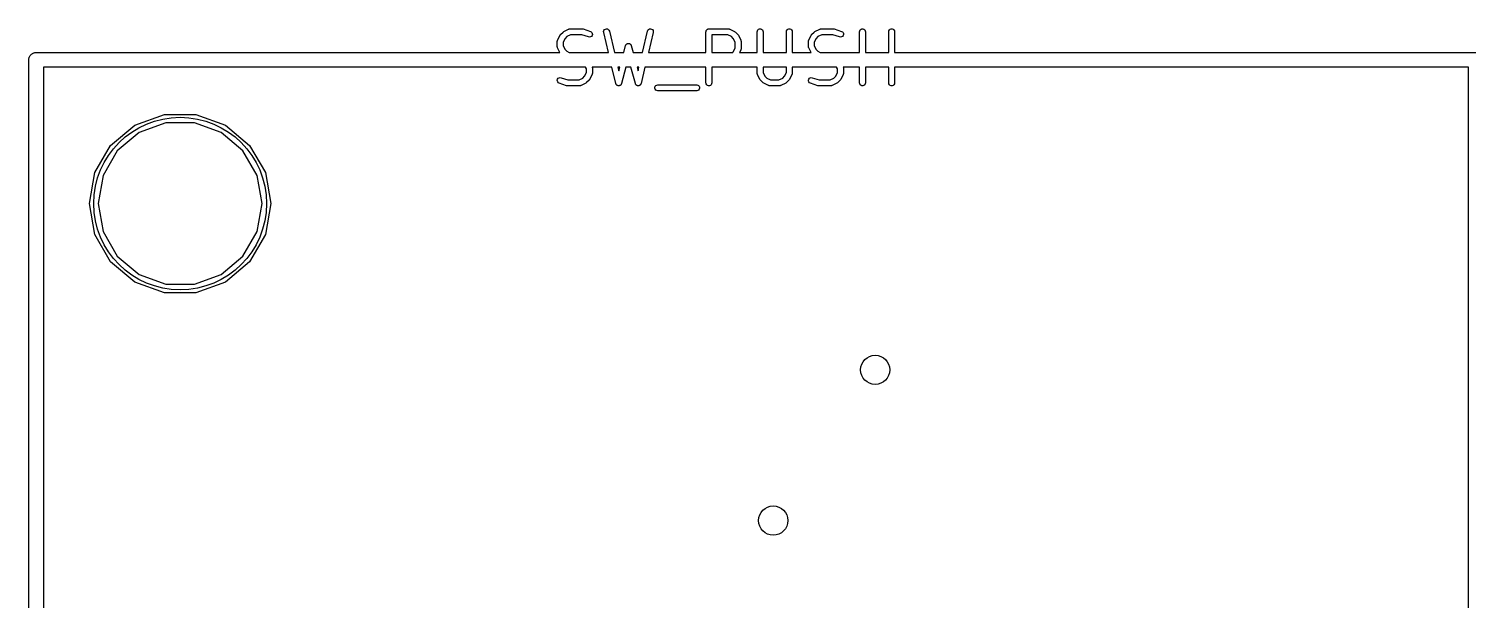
# Model space of a CAD drawing. Extents: x 0 to 102, y -163 to 0.
# Drawn here: x -0.13 to 24.94, y -59.38 to -49.46 of the extents above; entities that cross this region are included whole.
import ezdxf

# ---------------------------------------------------------------- set-up
doc = ezdxf.new("R2010")
doc.units = 0
doc.header["$MEASUREMENT"] = 0
doc.layers.add('BLACK', color=7, linetype='CONTINUOUS')

msp = doc.modelspace()

# ---------------------------------------------------------------- linework, layer by layer
at = {"layer": 'Black'}
for p, q in [((9.05473, -49.6598), (9.09706, -49.5751)), ((9.09706, -49.5751), (9.10192, -49.5686)), ((9.10192, -49.5686), (9.10658, -49.5619)), ((9.10658, -49.5619), (9.14891, -49.5196)), ((9.14891, -49.5196), (9.15557, -49.5149)), ((9.15557, -49.5149), (9.16212, -49.5101)), ((9.16212, -49.5101), (9.24678, -49.4677)), ((9.21493, -49.5972), (9.18425, -49.6279)), ((9.28149, -49.564), (9.21493, -49.5972)), ((9.24678, -49.4677), (9.24959, -49.4669)), ((9.24959, -49.4669), (9.25213, -49.4654)), ((9.25213, -49.4654), (9.25798, -49.4644)), ((9.25798, -49.4644), (9.26369, -49.4627)), ((9.26369, -49.4627), (9.26662, -49.4629)), ((9.26662, -49.4629), (9.2695, -49.4624)), ((9.2695, -49.4624), (9.48117, -49.4624)), ((9.47292, -49.564), (9.28149, -49.564)), ((9.5921, -49.6037), (9.47292, -49.564)), ((9.48117, -49.4624), (9.48918, -49.4638)), ((9.48918, -49.4638), (9.49723, -49.465)), ((9.49723, -49.465), (9.62423, -49.5073)), ((9.60956, -49.6063), (9.5921, -49.6037)), ((9.62684, -49.6027), (9.60956, -49.6063)), ((9.62423, -49.5073), (9.63975, -49.5157)), ((9.64187, -49.5935), (9.62684, -49.6027)), ((9.63975, -49.5157), (9.65145, -49.5289)), ((9.65284, -49.5797), (9.64187, -49.5935)), ((9.65145, -49.5289), (9.65794, -49.5453)), ((9.65842, -49.563), (9.65284, -49.5797)), ((9.65794, -49.5453), (9.65842, -49.563)), ((9.85404, -49.5073), (9.85908, -49.4904)), ((9.85508, -49.5249), (9.85404, -49.5073)), ((9.93795, -49.873), (9.85508, -49.5249)), ((9.85908, -49.4904), (9.8696, -49.4763)), ((9.8696, -49.4763), (9.88433, -49.4665)), ((9.88433, -49.4665), (9.90149, -49.4625)), ((9.90149, -49.4625), (9.91902, -49.4645)), ((9.91902, -49.4645), (9.93479, -49.4724)), ((9.93479, -49.4724), (9.94691, -49.4852)), ((9.94691, -49.4852), (9.95392, -49.5014)), ((9.95392, -49.5014), (10.0424, -49.873)), ((10.5286, -49.873), (10.6171, -49.5014)), ((10.6171, -49.5014), (10.6241, -49.4852)), ((10.6241, -49.4852), (10.6362, -49.4724)), ((10.7159, -49.5249), (10.633, -49.873)), ((10.6362, -49.4724), (10.652, -49.4645)), ((10.652, -49.4645), (10.6695, -49.4625)), ((10.6695, -49.4625), (10.6867, -49.4665)), ((10.6867, -49.4665), (10.7014, -49.4763)), ((10.7014, -49.4763), (10.7119, -49.4904)), ((10.7119, -49.4904), (10.717, -49.5073)), ((10.717, -49.5073), (10.7159, -49.5249)), ((11.6317, -49.5132), (11.6325, -49.5088)), ((11.6317, -49.873), (11.6317, -49.5132)), ((11.6325, -49.5043), (11.634, -49.5002)), ((11.6325, -49.5088), (11.6325, -49.5043)), ((11.634, -49.5002), (11.6348, -49.4958)), ((11.6348, -49.4958), (11.637, -49.4919)), ((11.637, -49.4919), (11.6385, -49.4878)), ((11.6385, -49.4878), (11.6414, -49.4844)), ((11.6414, -49.4844), (11.6436, -49.4805)), ((11.6436, -49.4805), (11.647, -49.4777)), ((11.647, -49.4777), (11.6498, -49.4743)), ((11.6498, -49.4743), (11.6537, -49.472)), ((11.6537, -49.472), (11.6571, -49.4692)), ((11.6571, -49.4692), (11.6613, -49.4677)), ((11.6613, -49.4677), (11.6651, -49.4654)), ((11.6651, -49.4654), (11.6695, -49.4647)), ((11.6695, -49.4647), (11.6737, -49.4631)), ((11.6737, -49.4631), (11.6781, -49.4631)), ((11.6781, -49.4631), (11.6825, -49.4624)), ((11.6825, -49.4624), (12.0212, -49.4624)), ((11.7333, -49.564), (11.7333, -49.873)), ((12.0092, -49.564), (11.7333, -49.564)), ((12.0757, -49.5973), (12.0092, -49.564)), ((12.0212, -49.4624), (12.024, -49.4629)), ((12.024, -49.4629), (12.027, -49.4627)), ((12.027, -49.4627), (12.0327, -49.4644)), ((12.0327, -49.4644), (12.0385, -49.4654)), ((12.0385, -49.4654), (12.0411, -49.4669)), ((12.0411, -49.4669), (12.0439, -49.4677)), ((12.0439, -49.4677), (12.1286, -49.5101)), ((12.1064, -49.6279), (12.0757, -49.5973)), ((12.1286, -49.5101), (12.1351, -49.5149)), ((12.1351, -49.5149), (12.1418, -49.5196)), ((12.1418, -49.5196), (12.1841, -49.5619)), ((12.1841, -49.5619), (12.1887, -49.5686)), ((12.1887, -49.5686), (12.1936, -49.5751)), ((12.1936, -49.5751), (12.2359, -49.6598)), ((12.5207, -49.5132), (12.5238, -49.4958)), ((12.5207, -49.873), (12.5207, -49.5132)), ((12.5238, -49.4958), (12.5326, -49.4805)), ((12.5326, -49.4805), (12.5461, -49.4692)), ((12.5461, -49.4692), (12.5627, -49.4631)), ((12.5627, -49.4631), (12.5803, -49.4631)), ((12.5803, -49.4631), (12.5969, -49.4692)), ((12.5969, -49.4692), (12.6104, -49.4805)), ((12.6104, -49.4805), (12.6192, -49.4958)), ((12.6192, -49.4958), (12.6223, -49.5132)), ((12.6223, -49.5132), (12.6223, -49.873)), ((13.0287, -49.5132), (13.0318, -49.4958)), ((13.0287, -49.873), (13.0287, -49.5132)), ((13.0318, -49.4958), (13.0406, -49.4805)), ((13.0406, -49.4805), (13.0541, -49.4692)), ((13.0541, -49.4692), (13.0707, -49.4631)), ((13.0707, -49.4631), (13.0883, -49.4631)), ((13.0883, -49.4631), (13.1049, -49.4692)), ((13.1049, -49.4692), (13.1184, -49.4805)), ((13.1184, -49.4805), (13.1272, -49.4958)), ((13.1272, -49.4958), (13.1303, -49.5132)), ((13.1303, -49.5132), (13.1303, -49.873)), ((13.4151, -49.6598), (13.4574, -49.5751)), ((13.4574, -49.5751), (13.4623, -49.5686)), ((13.4623, -49.5686), (13.4669, -49.5619)), ((13.4669, -49.5619), (13.5092, -49.5196)), ((13.5092, -49.5196), (13.5159, -49.5149)), ((13.5159, -49.5149), (13.5224, -49.5101)), ((13.5224, -49.5101), (13.6071, -49.4677)), ((13.5753, -49.5972), (13.5446, -49.6279)), ((13.6418, -49.564), (13.5753, -49.5972)), ((13.6071, -49.4677), (13.6099, -49.4669)), ((13.6099, -49.4669), (13.6125, -49.4654)), ((13.6125, -49.4654), (13.6183, -49.4644)), ((13.6183, -49.4644), (13.624, -49.4627)), ((13.624, -49.4627), (13.6269, -49.4629)), ((13.6269, -49.4629), (13.6298, -49.4624)), ((13.6298, -49.4624), (13.8415, -49.4624)), ((13.8333, -49.564), (13.6418, -49.564)), ((13.9524, -49.6037), (13.8333, -49.564)), ((13.8415, -49.4624), (13.8495, -49.4638)), ((13.8495, -49.4638), (13.8576, -49.465)), ((13.8576, -49.465), (13.9846, -49.5073)), ((13.9699, -49.6063), (13.9524, -49.6037)), ((13.9872, -49.6027), (13.9699, -49.6063)), ((13.9846, -49.5073), (14.0001, -49.5157)), ((14.0022, -49.5935), (13.9872, -49.6027)), ((14.0001, -49.5157), (14.0118, -49.5289)), ((14.0132, -49.5797), (14.0022, -49.5935)), ((14.0118, -49.5289), (14.0183, -49.5453)), ((14.0188, -49.563), (14.0132, -49.5797)), ((14.0183, -49.5453), (14.0188, -49.563)), ((14.2987, -49.5132), (14.3018, -49.4958)), ((14.2987, -49.873), (14.2987, -49.5132)), ((14.3018, -49.4958), (14.3106, -49.4805)), ((14.3106, -49.4805), (14.3241, -49.4692)), ((14.3241, -49.4692), (14.3407, -49.4631)), ((14.3407, -49.4631), (14.3583, -49.4631)), ((14.3583, -49.4631), (14.3749, -49.4692)), ((14.3749, -49.4692), (14.3884, -49.4805)), ((14.3884, -49.4805), (14.3972, -49.4958)), ((14.3972, -49.4958), (14.4003, -49.5132)), ((14.4003, -49.5132), (14.4003, -49.873)), ((14.8067, -49.5132), (14.8098, -49.4958)), ((14.8067, -49.873), (14.8067, -49.5132)), ((14.8098, -49.4958), (14.8186, -49.4805)), ((14.8186, -49.4805), (14.8321, -49.4692)), ((14.8321, -49.4692), (14.8487, -49.4631)), ((14.8487, -49.4631), (14.8663, -49.4631)), ((14.8663, -49.4631), (14.8829, -49.4692)), ((14.8829, -49.4692), (14.8964, -49.4805)), ((14.8964, -49.4805), (14.9052, -49.4958)), ((14.9052, -49.4958), (14.9083, -49.5132)), ((14.9083, -49.5132), (14.9083, -49.873)), ((-0.0325, -49.8787), (-0.02205, -49.8749)), ((-0.02205, -49.8749), (-0.01094, -49.8749)), ((-0.01094, -49.8749), (0, -49.873)), ((0, -49.873), (9.09629, -49.873)), ((9.04937, -49.6825), (9.04988, -49.6796)), ((9.04937, -49.7672), (9.04937, -49.6825)), ((9.04988, -49.7701), (9.04937, -49.7672)), ((9.0497, -49.6767), (9.0514, -49.671)), ((9.04988, -49.6796), (9.0497, -49.6767)), ((9.0497, -49.773), (9.04988, -49.7701)), ((9.0514, -49.7787), (9.0497, -49.773)), ((9.0514, -49.671), (9.05243, -49.6651)), ((9.05243, -49.7845), (9.0514, -49.7787)), ((9.05243, -49.6651), (9.05389, -49.6626)), ((9.05389, -49.7871), (9.05243, -49.7845)), ((9.05389, -49.6626), (9.05473, -49.6598)), ((9.05473, -49.7899), (9.05389, -49.7871)), ((9.09629, -49.873), (9.05473, -49.7899)), ((9.18425, -49.6279), (9.15097, -49.6945)), ((9.15097, -49.6945), (9.15097, -49.7552)), ((9.15097, -49.7552), (9.18425, -49.8217)), ((9.18425, -49.8217), (9.21493, -49.8524)), ((9.21493, -49.8524), (9.25609, -49.873)), ((9.25609, -49.873), (9.93795, -49.873)), ((10.0424, -49.873), (10.2047, -49.873)), ((10.2047, -49.873), (10.2364, -49.7541)), ((10.2364, -49.7541), (10.2383, -49.75)), ((10.2383, -49.75), (10.2395, -49.7456)), ((10.2395, -49.7456), (10.242, -49.742)), ((10.242, -49.742), (10.2439, -49.7381)), ((10.2439, -49.7381), (10.247, -49.7349)), ((10.247, -49.7349), (10.2496, -49.7312)), ((10.2496, -49.7312), (10.2532, -49.7287)), ((10.2532, -49.7287), (10.2563, -49.7256)), ((10.2563, -49.7256), (10.2604, -49.7237)), ((10.2604, -49.7237), (10.2641, -49.7211)), ((10.2641, -49.7211), (10.2683, -49.72)), ((10.2683, -49.72), (10.2723, -49.7181)), ((10.2723, -49.7181), (10.2768, -49.7177)), ((10.2768, -49.7177), (10.2811, -49.7166)), ((10.2811, -49.7166), (10.2855, -49.7169)), ((10.2855, -49.7169), (10.2899, -49.7166)), ((10.2899, -49.7166), (10.2942, -49.7177)), ((10.2942, -49.7177), (10.2987, -49.7181)), ((10.2987, -49.7181), (10.3027, -49.72)), ((10.3027, -49.72), (10.3069, -49.7211)), ((10.3069, -49.7211), (10.3106, -49.7237)), ((10.3106, -49.7237), (10.3147, -49.7256)), ((10.3147, -49.7256), (10.3178, -49.7287)), ((10.3178, -49.7287), (10.3214, -49.7312)), ((10.3214, -49.7312), (10.324, -49.7349)), ((10.324, -49.7349), (10.3271, -49.7381)), ((10.3271, -49.7381), (10.329, -49.742)), ((10.329, -49.742), (10.3315, -49.7456)), ((10.3315, -49.7456), (10.3327, -49.75)), ((10.3327, -49.75), (10.3346, -49.7541)), ((10.3346, -49.7541), (10.3663, -49.873)), ((10.3663, -49.873), (10.5286, -49.873)), ((10.633, -49.873), (11.6317, -49.873)), ((11.7333, -49.873), (12.0975, -49.873)), ((12.0975, -49.873), (12.1064, -49.8641)), ((12.1397, -49.6945), (12.1064, -49.6279)), ((12.1064, -49.8641), (12.1397, -49.7975)), ((12.1397, -49.7975), (12.1397, -49.6945)), ((12.2359, -49.8322), (12.2155, -49.873)), ((12.2155, -49.873), (12.5207, -49.873)), ((12.2359, -49.6598), (12.2368, -49.6626)), ((12.2368, -49.8294), (12.2359, -49.8322)), ((12.2368, -49.6626), (12.2382, -49.6651)), ((12.2382, -49.8269), (12.2368, -49.8294)), ((12.2382, -49.6651), (12.2393, -49.671)), ((12.2393, -49.821), (12.2382, -49.8269)), ((12.2393, -49.671), (12.241, -49.6767)), ((12.241, -49.8153), (12.2393, -49.821)), ((12.241, -49.6767), (12.2408, -49.6796)), ((12.2408, -49.6796), (12.2413, -49.6825)), ((12.2413, -49.8095), (12.2408, -49.8124)), ((12.2408, -49.8124), (12.241, -49.8153)), ((12.2413, -49.6825), (12.2413, -49.8095)), ((12.6223, -49.873), (13.0287, -49.873)), ((13.1303, -49.873), (13.4566, -49.873)), ((13.4097, -49.6825), (13.4102, -49.6796)), ((13.4097, -49.7672), (13.4097, -49.6825)), ((13.4102, -49.7701), (13.4097, -49.7672)), ((13.41, -49.6767), (13.4117, -49.671)), ((13.4102, -49.6796), (13.41, -49.6767)), ((13.41, -49.773), (13.4102, -49.7701)), ((13.4117, -49.7787), (13.41, -49.773)), ((13.4117, -49.671), (13.4128, -49.6651)), ((13.4128, -49.7845), (13.4117, -49.7787)), ((13.4128, -49.6651), (13.4142, -49.6626)), ((13.4142, -49.7871), (13.4128, -49.7845)), ((13.4142, -49.6626), (13.4151, -49.6598)), ((13.4151, -49.7899), (13.4142, -49.7871)), ((13.4566, -49.873), (13.4151, -49.7899)), ((13.5446, -49.6279), (13.5113, -49.6945)), ((13.5113, -49.6945), (13.5113, -49.7552)), ((13.5113, -49.7552), (13.5446, -49.8217)), ((13.5446, -49.8217), (13.5753, -49.8524)), ((13.5753, -49.8524), (13.6164, -49.873)), ((13.6164, -49.873), (14.2987, -49.873)), ((14.4003, -49.873), (14.8067, -49.873)), ((14.9083, -49.873), (25, -49.873)), ((-0.127, -50), (-0.12507, -49.9891)), ((-0.127, -75), (-0.127, -50)), ((-0.12507, -49.9779), (-0.12127, -49.9675)), ((-0.12507, -49.9891), (-0.12507, -49.9779)), ((-0.12127, -49.9675), (-0.11934, -49.9566)), ((-0.11934, -49.9566), (-0.11378, -49.9469)), ((-0.11378, -49.9469), (-0.10998, -49.9365)), ((-0.10998, -49.9365), (-0.10284, -49.928)), ((-0.10284, -49.928), (-0.09729, -49.9184)), ((-0.09729, -49.9184), (-0.08878, -49.9112)), ((-0.08878, -49.9112), (-0.08163, -49.9027)), ((-0.08163, -49.9027), (-0.07201, -49.8972)), ((-0.07201, -49.8972), (-0.0635, -49.89)), ((-0.0635, -49.89), (-0.05306, -49.8862)), ((-0.05306, -49.8862), (-0.04344, -49.8807)), ((-0.04344, -49.8807), (-0.0325, -49.8787)), ((9.54079, -50.127), (0.127, -50.127)), ((0.127, -50.127), (0.127, -74.873)), ((9.55737, -50.1602), (9.54079, -50.127)), ((9.99843, -50.127), (9.65407, -50.127)), ((9.65407, -50.127), (9.65444, -50.1283)), ((10.0667, -50.4139), (9.99843, -50.127)), ((10.1029, -50.127), (10.119, -50.1946)), ((10.137, -50.127), (10.1029, -50.127)), ((10.119, -50.1946), (10.137, -50.127)), ((10.2421, -50.127), (10.1653, -50.4153)), ((10.3289, -50.127), (10.2421, -50.127)), ((10.4057, -50.4153), (10.3289, -50.127)), ((10.434, -50.127), (10.452, -50.1946)), ((10.4681, -50.127), (10.434, -50.127)), ((10.452, -50.1946), (10.4681, -50.127)), ((10.5726, -50.127), (10.5043, -50.4139)), ((11.6317, -50.127), (10.5726, -50.127)), ((11.6317, -50.4022), (11.6317, -50.127)), ((12.5207, -50.127), (11.7333, -50.127)), ((11.7333, -50.127), (11.7333, -50.4022)), ((12.5207, -50.2328), (12.5207, -50.127)), ((12.6223, -50.127), (12.6223, -50.2208)), ((13.0287, -50.127), (12.6223, -50.127)), ((13.0287, -50.2208), (13.0287, -50.127)), ((13.9011, -50.127), (13.1303, -50.127)), ((13.1303, -50.127), (13.1303, -50.2328)), ((13.9177, -50.1602), (13.9011, -50.127)), ((14.2987, -50.127), (14.0144, -50.127)), ((14.0144, -50.127), (14.0148, -50.1283)), ((14.2987, -50.4022), (14.2987, -50.127)), ((14.8067, -50.127), (14.4003, -50.127)), ((14.4003, -50.127), (14.4003, -50.4022)), ((14.8067, -50.4022), (14.8067, -50.127)), ((14.9083, -50.127), (14.9083, -50.4022)), ((24.873, -50.127), (14.9083, -50.127)), ((24.873, -60.9489), (24.873, -50.127)), ((9.04992, -50.3524), (9.0555, -50.3356)), ((9.0504, -50.37), (9.04992, -50.3524)), ((9.05688, -50.3864), (9.0504, -50.37)), ((9.0555, -50.3356), (9.06646, -50.3218)), ((9.06646, -50.3218), (9.0815, -50.3126)), ((9.0815, -50.3126), (9.09878, -50.3091)), ((9.09878, -50.3091), (9.11623, -50.3116)), ((9.11623, -50.3116), (9.23541, -50.3514)), ((9.23541, -50.3514), (9.42684, -50.3514)), ((9.42684, -50.3514), (9.49341, -50.3181)), ((9.49341, -50.3181), (9.52408, -50.2874)), ((9.52408, -50.2874), (9.55737, -50.2208)), ((9.55737, -50.2208), (9.55737, -50.1602)), ((9.60175, -50.3534), (9.55942, -50.3958)), ((9.60642, -50.3468), (9.60175, -50.3534)), ((9.61127, -50.3402), (9.60642, -50.3468)), ((9.6536, -50.2556), (9.61127, -50.3402)), ((9.65444, -50.2527), (9.6536, -50.2556)), ((9.65444, -50.1283), (9.6559, -50.1308)), ((9.6559, -50.2502), (9.65444, -50.2527)), ((9.6559, -50.1308), (9.65694, -50.1367)), ((9.65694, -50.2443), (9.6559, -50.2502)), ((9.65694, -50.1367), (9.65863, -50.1424)), ((9.65863, -50.2386), (9.65694, -50.2443)), ((9.65863, -50.1424), (9.65846, -50.1453)), ((9.65846, -50.1453), (9.65897, -50.1482)), ((9.65897, -50.2328), (9.65846, -50.2357)), ((9.65846, -50.2357), (9.65863, -50.2386)), ((9.65897, -50.1482), (9.65897, -50.2328)), ((12.5212, -50.2357), (12.5207, -50.2328)), ((12.521, -50.2386), (12.5212, -50.2357)), ((12.5227, -50.2443), (12.521, -50.2386)), ((12.5238, -50.2502), (12.5227, -50.2443)), ((12.5252, -50.2527), (12.5238, -50.2502)), ((12.5261, -50.2556), (12.5252, -50.2527)), ((12.5684, -50.3402), (12.5261, -50.2556)), ((12.5732, -50.3468), (12.5684, -50.3402)), ((12.5779, -50.3534), (12.5732, -50.3468)), ((12.6202, -50.3958), (12.5779, -50.3534)), ((12.6223, -50.2208), (12.6556, -50.2874)), ((12.6556, -50.2874), (12.6863, -50.3181)), ((12.6863, -50.3181), (12.7528, -50.3514)), ((12.7528, -50.3514), (12.8982, -50.3514)), ((12.8982, -50.3514), (12.9647, -50.3181)), ((12.9647, -50.3181), (12.9954, -50.2874)), ((12.9954, -50.2874), (13.0287, -50.2208)), ((13.0731, -50.3534), (13.0308, -50.3958)), ((13.0777, -50.3468), (13.0731, -50.3534)), ((13.0826, -50.3402), (13.0777, -50.3468)), ((13.1249, -50.2556), (13.0826, -50.3402)), ((13.1258, -50.2527), (13.1249, -50.2556)), ((13.1272, -50.2502), (13.1258, -50.2527)), ((13.1283, -50.2443), (13.1272, -50.2502)), ((13.13, -50.2386), (13.1283, -50.2443)), ((13.1303, -50.2328), (13.1298, -50.2357)), ((13.1298, -50.2357), (13.13, -50.2386)), ((13.4102, -50.3524), (13.4158, -50.3356)), ((13.4107, -50.37), (13.4102, -50.3524)), ((13.4172, -50.3864), (13.4107, -50.37)), ((13.4158, -50.3356), (13.4268, -50.3218)), ((13.4268, -50.3218), (13.4418, -50.3126)), ((13.4418, -50.3126), (13.4591, -50.3091)), ((13.4591, -50.3091), (13.4766, -50.3116)), ((13.4766, -50.3116), (13.5957, -50.3514)), ((13.5957, -50.3514), (13.7872, -50.3514)), ((13.7872, -50.3514), (13.8537, -50.3181)), ((13.8537, -50.3181), (13.8844, -50.2874)), ((13.8844, -50.2874), (13.9177, -50.2208)), ((13.9177, -50.2208), (13.9177, -50.1602)), ((13.9621, -50.3534), (13.9198, -50.3958)), ((13.9668, -50.3468), (13.9621, -50.3534)), ((13.9716, -50.3402), (13.9668, -50.3468)), ((14.0139, -50.2556), (13.9716, -50.3402)), ((14.0148, -50.2527), (14.0139, -50.2556)), ((14.0148, -50.1283), (14.0162, -50.1308)), ((14.0162, -50.2502), (14.0148, -50.2527)), ((14.0162, -50.1308), (14.0173, -50.1367)), ((14.0173, -50.2443), (14.0162, -50.2502)), ((14.0173, -50.1367), (14.019, -50.1424)), ((14.019, -50.2386), (14.0173, -50.2443)), ((14.019, -50.1424), (14.0188, -50.1453)), ((14.0188, -50.1453), (14.0193, -50.1482)), ((14.0193, -50.2328), (14.0188, -50.2357)), ((14.0188, -50.2357), (14.019, -50.2386)), ((14.0193, -50.1482), (14.0193, -50.2328)), ((9.06859, -50.3996), (9.05688, -50.3864)), ((9.0841, -50.408), (9.06859, -50.3996)), ((9.2111, -50.4504), (9.0841, -50.408)), ((9.21915, -50.4516), (9.2111, -50.4504)), ((9.22717, -50.453), (9.21915, -50.4516)), ((9.43883, -50.453), (9.22717, -50.453)), ((9.44172, -50.4525), (9.43883, -50.453)), ((9.44464, -50.4526), (9.44172, -50.4525)), ((9.45035, -50.4509), (9.44464, -50.4526)), ((9.45621, -50.4499), (9.45035, -50.4509)), ((9.45874, -50.4484), (9.45621, -50.4499)), ((9.46155, -50.4476), (9.45874, -50.4484)), ((9.54622, -50.4053), (9.46155, -50.4476)), ((9.55277, -50.4004), (9.54622, -50.4053)), ((9.55942, -50.3958), (9.55277, -50.4004)), ((10.0688, -50.4187), (10.0667, -50.4139)), ((10.0702, -50.4237), (10.0688, -50.4187)), ((10.0723, -50.4267), (10.0702, -50.4237)), ((10.0738, -50.4301), (10.0723, -50.4267)), ((10.0773, -50.4339), (10.0738, -50.4301)), ((10.0803, -50.4381), (10.0773, -50.4339)), ((10.0833, -50.4403), (10.0803, -50.4381)), ((10.0859, -50.4429), (10.0833, -50.4403)), ((10.0905, -50.4453), (10.0859, -50.4429)), ((10.0948, -50.4482), (10.0905, -50.4453)), ((10.0983, -50.4492), (10.0948, -50.4482)), ((10.1016, -50.4508), (10.0983, -50.4492)), ((10.1068, -50.4514), (10.1016, -50.4508)), ((10.1118, -50.4528), (10.1068, -50.4514)), ((10.1155, -50.4525), (10.1118, -50.4528)), ((10.1192, -50.4529), (10.1155, -50.4525)), ((10.1242, -50.4517), (10.1192, -50.4529)), ((10.1294, -50.4512), (10.1242, -50.4517)), ((10.1327, -50.4496), (10.1294, -50.4512)), ((10.1363, -50.4488), (10.1327, -50.4496)), ((10.1407, -50.4459), (10.1363, -50.4488)), ((10.1454, -50.4437), (10.1407, -50.4459)), ((10.148, -50.4411), (10.1454, -50.4437)), ((10.1511, -50.4391), (10.148, -50.4411)), ((10.1542, -50.4349), (10.1511, -50.4391)), ((10.1578, -50.4313), (10.1542, -50.4349)), ((10.1594, -50.4279), (10.1578, -50.4313)), ((10.1616, -50.4249), (10.1594, -50.4279)), ((10.1631, -50.42), (10.1616, -50.4249)), ((10.1653, -50.4153), (10.1631, -50.42)), ((10.4079, -50.42), (10.4057, -50.4153)), ((10.4094, -50.4249), (10.4079, -50.42)), ((10.4116, -50.4279), (10.4094, -50.4249)), ((10.4132, -50.4313), (10.4116, -50.4279)), ((10.4168, -50.4349), (10.4132, -50.4313)), ((10.4199, -50.4391), (10.4168, -50.4349)), ((10.423, -50.4411), (10.4199, -50.4391)), ((10.4256, -50.4437), (10.423, -50.4411)), ((10.4303, -50.4459), (10.4256, -50.4437)), ((10.4347, -50.4488), (10.4303, -50.4459)), ((10.4383, -50.4496), (10.4347, -50.4488)), ((10.4416, -50.4512), (10.4383, -50.4496)), ((10.4468, -50.4517), (10.4416, -50.4512)), ((10.4518, -50.4529), (10.4468, -50.4517)), ((10.4555, -50.4525), (10.4518, -50.4529)), ((10.4592, -50.4528), (10.4555, -50.4525)), ((10.4642, -50.4514), (10.4592, -50.4528)), ((10.4694, -50.4508), (10.4642, -50.4514)), ((10.4727, -50.4492), (10.4694, -50.4508)), ((10.4762, -50.4482), (10.4727, -50.4492)), ((10.4805, -50.4453), (10.4762, -50.4482)), ((10.4851, -50.4429), (10.4805, -50.4453)), ((10.4877, -50.4403), (10.4851, -50.4429)), ((10.4907, -50.4381), (10.4877, -50.4403)), ((10.4937, -50.4339), (10.4907, -50.4381)), ((10.4972, -50.4301), (10.4937, -50.4339)), ((10.4987, -50.4267), (10.4972, -50.4301)), ((10.5008, -50.4237), (10.4987, -50.4267)), ((10.5022, -50.4187), (10.5008, -50.4237)), ((10.5043, -50.4139), (10.5022, -50.4187)), ((10.7435, -50.478), (10.7495, -50.4614)), ((10.7435, -50.4957), (10.7435, -50.478)), ((10.7495, -50.5122), (10.7435, -50.4957)), ((10.7495, -50.4614), (10.7608, -50.4479)), ((10.7608, -50.5257), (10.7495, -50.5122)), ((10.7608, -50.4479), (10.7761, -50.4391)), ((10.7761, -50.5346), (10.7608, -50.5257)), ((10.7761, -50.4391), (10.7935, -50.436)), ((10.7935, -50.5376), (10.7761, -50.5346)), ((10.7935, -50.436), (11.4708, -50.436)), ((11.4708, -50.5376), (10.7935, -50.5376)), ((11.4708, -50.436), (11.4882, -50.4391)), ((11.4882, -50.5346), (11.4708, -50.5376)), ((11.4882, -50.4391), (11.5035, -50.4479)), ((11.5035, -50.5257), (11.4882, -50.5346)), ((11.5035, -50.4479), (11.5148, -50.4614)), ((11.5148, -50.5122), (11.5035, -50.5257)), ((11.5148, -50.4614), (11.5209, -50.478)), ((11.5209, -50.4957), (11.5148, -50.5122)), ((11.5209, -50.478), (11.5209, -50.4957)), ((11.6348, -50.4195), (11.6317, -50.4022)), ((11.6436, -50.4348), (11.6348, -50.4195)), ((11.6571, -50.4462), (11.6436, -50.4348)), ((11.6737, -50.4522), (11.6571, -50.4462)), ((11.6913, -50.4522), (11.6737, -50.4522)), ((11.7079, -50.4462), (11.6913, -50.4522)), ((11.7214, -50.4348), (11.7079, -50.4462)), ((11.7302, -50.4195), (11.7214, -50.4348)), ((11.7333, -50.4022), (11.7302, -50.4195)), ((12.6269, -50.4004), (12.6202, -50.3958)), ((12.6334, -50.4053), (12.6269, -50.4004)), ((12.7181, -50.4476), (12.6334, -50.4053)), ((12.7209, -50.4484), (12.7181, -50.4476)), ((12.7235, -50.4499), (12.7209, -50.4484)), ((12.7293, -50.4509), (12.7235, -50.4499)), ((12.735, -50.4526), (12.7293, -50.4509)), ((12.7379, -50.4525), (12.735, -50.4526)), ((12.7408, -50.453), (12.7379, -50.4525)), ((12.9102, -50.453), (12.7408, -50.453)), ((12.9131, -50.4525), (12.9102, -50.453)), ((12.916, -50.4526), (12.9131, -50.4525)), ((12.9217, -50.4509), (12.916, -50.4526)), ((12.9275, -50.4499), (12.9217, -50.4509)), ((12.9301, -50.4484), (12.9275, -50.4499)), ((12.9329, -50.4476), (12.9301, -50.4484)), ((13.0176, -50.4053), (12.9329, -50.4476)), ((13.0241, -50.4004), (13.0176, -50.4053)), ((13.0308, -50.3958), (13.0241, -50.4004)), ((13.4289, -50.3996), (13.4172, -50.3864)), ((13.4444, -50.408), (13.4289, -50.3996)), ((13.5714, -50.4504), (13.4444, -50.408)), ((13.5795, -50.4516), (13.5714, -50.4504)), ((13.5875, -50.453), (13.5795, -50.4516)), ((13.7992, -50.453), (13.5875, -50.453)), ((13.8021, -50.4525), (13.7992, -50.453)), ((13.805, -50.4526), (13.8021, -50.4525)), ((13.8107, -50.4509), (13.805, -50.4526)), ((13.8165, -50.4499), (13.8107, -50.4509)), ((13.8191, -50.4484), (13.8165, -50.4499)), ((13.8219, -50.4476), (13.8191, -50.4484)), ((13.9066, -50.4053), (13.8219, -50.4476)), ((13.9131, -50.4004), (13.9066, -50.4053)), ((13.9198, -50.3958), (13.9131, -50.4004)), ((14.3018, -50.4195), (14.2987, -50.4022)), ((14.3106, -50.4348), (14.3018, -50.4195)), ((14.3241, -50.4462), (14.3106, -50.4348)), ((14.3407, -50.4522), (14.3241, -50.4462)), ((14.3583, -50.4522), (14.3407, -50.4522)), ((14.3749, -50.4462), (14.3583, -50.4522)), ((14.3884, -50.4348), (14.3749, -50.4462)), ((14.3972, -50.4195), (14.3884, -50.4348)), ((14.4003, -50.4022), (14.3972, -50.4195)), ((14.8098, -50.4195), (14.8067, -50.4022)), ((14.8186, -50.4348), (14.8098, -50.4195)), ((14.8321, -50.4462), (14.8186, -50.4348)), ((14.8487, -50.4522), (14.8321, -50.4462)), ((14.8663, -50.4522), (14.8487, -50.4522)), ((14.8829, -50.4462), (14.8663, -50.4522)), ((14.8964, -50.4348), (14.8829, -50.4462)), ((14.9052, -50.4195), (14.8964, -50.4348)), ((14.9083, -50.4022), (14.9052, -50.4195)), ((1.7125, -51.136), (2.2265, -50.9489)), ((2.25255, -51.0966), (1.7875, -51.2659)), ((2.2265, -50.9489), (2.7735, -50.9489)), ((2.74745, -51.0966), (2.25255, -51.0966)), ((3.2125, -51.2659), (2.74745, -51.0966)), ((2.7735, -50.9489), (3.2875, -51.136)), ((1.29348, -51.4876), (1.7125, -51.136)), ((1.7875, -51.2659), (1.40839, -51.584)), ((3.59161, -51.584), (3.2125, -51.2659)), ((3.2875, -51.136), (3.70652, -51.4876)), ((1.01998, -51.9613), (1.29348, -51.4876)), ((1.40839, -51.584), (1.16094, -52.0126)), ((3.83906, -52.0126), (3.59161, -51.584)), ((3.70652, -51.4876), (3.98002, -51.9613)), ((0.925, -52.5), (1.01998, -51.9613)), ((1.16094, -52.0126), (1.075, -52.5)), ((3.925, -52.5), (3.83906, -52.0126)), ((3.98002, -51.9613), (4.075, -52.5)), ((1.01998, -53.0387), (0.925, -52.5)), ((1.075, -52.5), (1.16094, -52.9874)), ((3.83906, -52.9874), (3.925, -52.5)), ((4.075, -52.5), (3.98002, -53.0387)), ((1.29348, -53.5124), (1.01998, -53.0387)), ((1.16094, -52.9874), (1.40839, -53.416)), ((3.59161, -53.416), (3.83906, -52.9874)), ((3.98002, -53.0387), (3.70652, -53.5124)), ((1.7125, -53.864), (1.29348, -53.5124)), ((1.40839, -53.416), (1.7875, -53.7341)), ((3.2125, -53.7341), (3.59161, -53.416)), ((3.70652, -53.5124), (3.2875, -53.864)), ((2.2265, -54.0511), (1.7125, -53.864)), ((1.7875, -53.7341), (2.25255, -53.9034)), ((2.74745, -53.9034), (3.2125, -53.7341)), ((3.2875, -53.864), (2.7735, -54.0511)), ((2.7735, -54.0511), (2.2265, -54.0511)), ((2.25255, -53.9034), (2.74745, -53.9034))]:
    msp.add_line(p, q, dxfattribs=at)
for centre, radius in [((2.5, -52.5), 1.5), ((14.57, -55.39), 0.254), ((12.8, -58.01), 0.254)]:
    msp.add_circle(centre, radius, dxfattribs=at)

doc.saveas('drawing.dxf')
